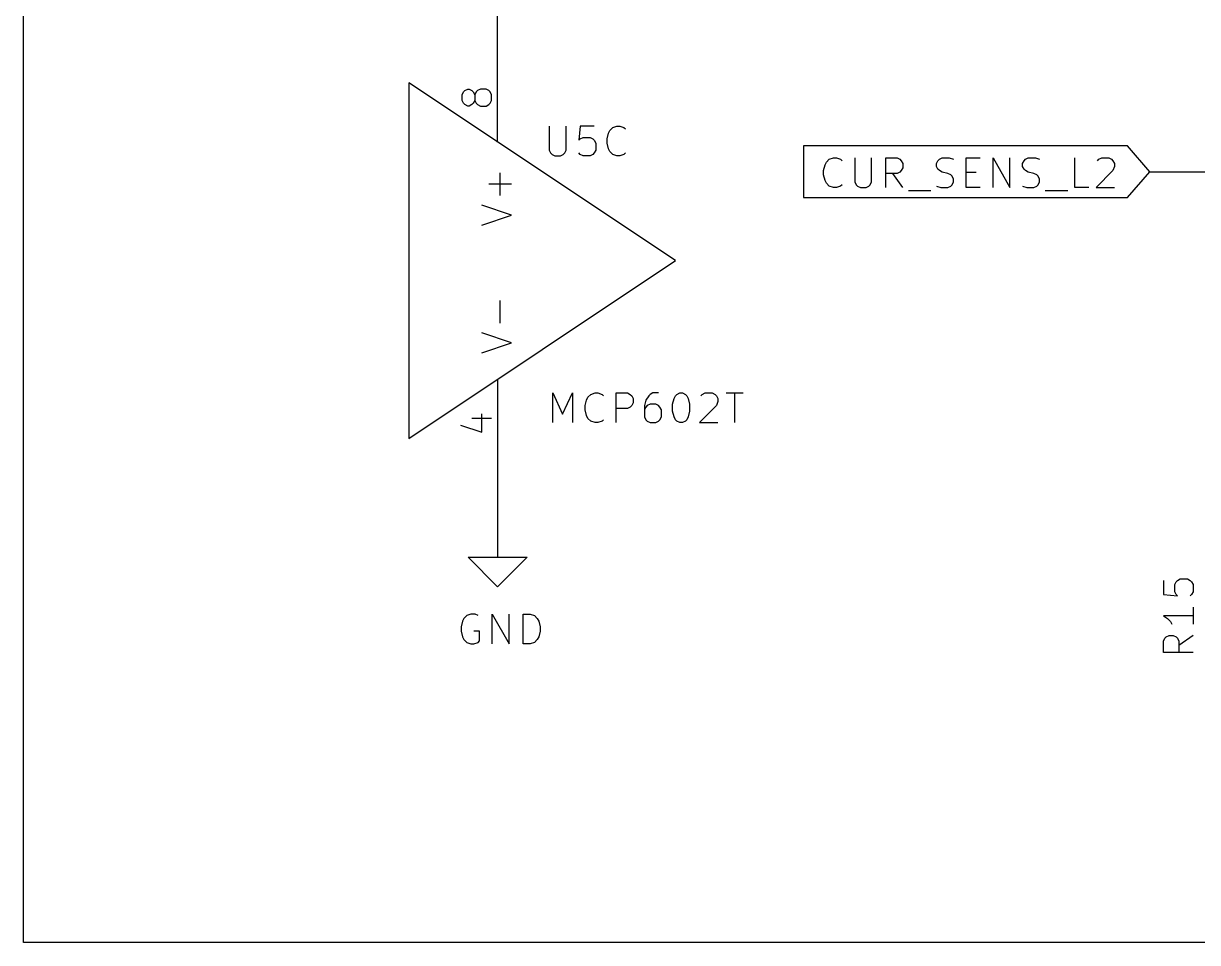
# Model space of a CAD drawing. Extents: x 0.4 to 16.1, y -11.3 to -0.4.
# Drawn here: x 6.3 to 8.281, y -9.15 to -7.6 of the extents above; entities that cross this region are included whole.
import ezdxf

# ---------------------------------------------------------------- set-up
doc = ezdxf.new("R2010")
doc.units = 0
doc.header["$MEASUREMENT"] = 0
for name, color, linetype in [('BLUE3', 171, 'CONTINUOUS'), ('CYAN2', 4, 'CONTINUOUS'), ('GREEN3', 91, 'CONTINUOUS'), ('LYELLOW', 51, 'CONTINUOUS'), ('RED2', 1, 'CONTINUOUS'), ('RED3', 11, 'CONTINUOUS')]:
    doc.layers.add(name, color=color, linetype=linetype)

msp = doc.modelspace()

# ---------------------------------------------------------------- linework, layer by layer
at = {"layer": 'BLUE3', "linetype": 'CONTINUOUS'}
for p, q in [((6.3, -9.15), (6.3, -6.05)), ((10.5, -9.15), (6.3, -9.15))]:
    msp.add_line(p, q, dxfattribs=at)
at = {"layer": 'CYAN2', "linetype": 'CONTINUOUS'}
for p, q in [((7.1869, -7.77313), (7.1869, -7.81361)), ((7.21547, -7.81361), (7.21547, -7.77313)), ((7.23928, -7.77313), (7.23691, -7.79694)), ((7.26309, -7.77313), (7.23928, -7.77313)), ((7.2869, -7.78504), (7.28928, -7.78028)), ((7.28928, -7.78028), (7.29405, -7.77551)), ((7.29405, -7.77551), (7.30119, -7.77313)), ((7.30119, -7.77313), (7.30595, -7.77313)), ((7.30595, -7.77313), (7.31309, -7.77551)), ((7.31309, -7.77551), (7.31547, -7.77789)), ((7.23691, -7.79694), (7.23928, -7.79456)), ((7.23928, -7.79456), (7.24405, -7.79218)), ((7.24405, -7.79218), (7.25595, -7.79218)), ((7.25595, -7.79218), (7.26071, -7.79456)), ((7.26071, -7.79456), (7.26309, -7.79694)), ((7.26309, -7.79694), (7.26548, -7.8017)), ((7.26548, -7.8017), (7.26548, -7.81361)), ((7.28452, -7.79456), (7.2869, -7.78504)), ((7.28452, -7.8017), (7.28452, -7.79456)), ((7.2869, -7.81122), (7.28452, -7.8017)), ((7.1869, -7.81361), (7.18928, -7.81837)), ((7.18928, -7.81837), (7.19167, -7.82075)), ((7.19167, -7.82075), (7.19643, -7.82313)), ((7.19643, -7.82313), (7.20595, -7.82313)), ((7.20595, -7.82313), (7.21071, -7.82075)), ((7.21071, -7.82075), (7.21309, -7.81837)), ((7.21309, -7.81837), (7.21547, -7.81361)), ((7.23928, -7.82075), (7.23691, -7.81837)), ((7.24405, -7.82313), (7.23928, -7.82075)), ((7.25595, -7.82313), (7.24405, -7.82313)), ((7.26071, -7.82075), (7.25595, -7.82313)), ((7.26309, -7.81837), (7.26071, -7.82075)), ((7.26548, -7.81361), (7.26309, -7.81837)), ((7.28928, -7.81599), (7.2869, -7.81122)), ((7.29405, -7.82075), (7.28928, -7.81599)), ((7.30119, -7.82313), (7.29405, -7.82075)), ((7.30595, -7.82313), (7.30119, -7.82313)), ((7.31309, -7.82075), (7.30595, -7.82313)), ((7.31547, -7.81837), (7.31309, -7.82075)), ((7.10408, -7.89), (7.10408, -7.85191)), ((7.12313, -7.87095), (7.08504, -7.87095)), ((7.12313, -7.92333), (7.07313, -7.90667)), ((7.07313, -7.94), (7.12313, -7.92333)), ((7.10408, -8.10524), (7.10408, -8.06714)), ((7.12313, -8.13857), (7.07313, -8.1219)), ((7.07313, -8.15524), (7.12313, -8.13857)), ((7.19286, -8.27313), (7.19286, -8.22313)), ((7.19286, -8.22313), (7.20953, -8.25885)), ((7.20953, -8.25885), (7.22619, -8.22313)), ((7.22619, -8.22313), (7.22619, -8.27313)), ((7.24762, -8.24456), (7.25, -8.23504)), ((7.25, -8.23504), (7.25238, -8.23028)), ((7.25238, -8.23028), (7.25715, -8.22551)), ((7.25715, -8.22551), (7.26429, -8.22313)), ((7.26429, -8.22313), (7.26905, -8.22313)), ((7.26905, -8.22313), (7.27619, -8.22551)), ((7.27619, -8.22551), (7.27857, -8.22789)), ((7.3, -8.27313), (7.3, -8.22313)), ((7.3, -8.22313), (7.31905, -8.22313)), ((7.31905, -8.22313), (7.32381, -8.22551)), ((7.32381, -8.22551), (7.32619, -8.22789)), ((7.32619, -8.22789), (7.32857, -8.23265)), ((7.32857, -8.2398), (7.32619, -8.24456)), ((7.32857, -8.23265), (7.32857, -8.2398)), ((7.35, -8.23504), (7.34762, -8.24456)), ((7.35476, -8.22789), (7.35, -8.23504)), ((7.35715, -8.22551), (7.35476, -8.22789)), ((7.36191, -8.22313), (7.35715, -8.22551)), ((7.37143, -8.22313), (7.36191, -8.22313)), ((7.39524, -8.24218), (7.39762, -8.23265)), ((7.39762, -8.23265), (7.4, -8.22789)), ((7.4, -8.22789), (7.40238, -8.22551)), ((7.40238, -8.22551), (7.40714, -8.22313)), ((7.40714, -8.22313), (7.41191, -8.22313)), ((7.41191, -8.22313), (7.41667, -8.22551)), ((7.41667, -8.22551), (7.41905, -8.22789)), ((7.41905, -8.22789), (7.42143, -8.23265)), ((7.42143, -8.23265), (7.42381, -8.24218)), ((7.44286, -8.22789), (7.44524, -8.22551)), ((7.44524, -8.22551), (7.45, -8.22313)), ((7.45, -8.22313), (7.46191, -8.22313)), ((7.46191, -8.22313), (7.46667, -8.22551)), ((7.46667, -8.22551), (7.46905, -8.22789)), ((7.46905, -8.22789), (7.47143, -8.23265)), ((7.47143, -8.23742), (7.46905, -8.24456)), ((7.47143, -8.23265), (7.47143, -8.23742)), ((7.48571, -8.22313), (7.51428, -8.22313)), ((7.5, -8.27313), (7.5, -8.22313)), ((7.24762, -8.2517), (7.24762, -8.24456)), ((7.25, -8.26122), (7.24762, -8.2517)), ((7.31905, -8.24932), (7.3, -8.24932)), ((7.32381, -8.24694), (7.31905, -8.24932)), ((7.32619, -8.24456), (7.32381, -8.24694)), ((7.34762, -8.24456), (7.34762, -8.26361)), ((7.35, -8.24694), (7.34762, -8.2517)), ((7.35238, -8.24456), (7.35, -8.24694)), ((7.35715, -8.24218), (7.35238, -8.24456)), ((7.36667, -8.24218), (7.35715, -8.24218)), ((7.37143, -8.24456), (7.36667, -8.24218)), ((7.37381, -8.24694), (7.37143, -8.24456)), ((7.37619, -8.2517), (7.37381, -8.24694)), ((7.37619, -8.26361), (7.37619, -8.2517)), ((7.39524, -8.25408), (7.39524, -8.24218)), ((7.39762, -8.26361), (7.39524, -8.25408)), ((7.42381, -8.25408), (7.42143, -8.26361)), ((7.42381, -8.24218), (7.42381, -8.25408)), ((7.46905, -8.24456), (7.44048, -8.27313)), ((7.25238, -8.26599), (7.25, -8.26122)), ((7.25715, -8.27075), (7.25238, -8.26599)), ((7.26429, -8.27313), (7.25715, -8.27075)), ((7.26905, -8.27313), (7.26429, -8.27313)), ((7.27619, -8.27075), (7.26905, -8.27313)), ((7.27857, -8.26837), (7.27619, -8.27075)), ((7.34762, -8.26361), (7.35, -8.26837)), ((7.35, -8.26837), (7.35238, -8.27075)), ((7.35238, -8.27075), (7.35715, -8.27313)), ((7.35715, -8.27313), (7.36667, -8.27313)), ((7.36667, -8.27313), (7.37143, -8.27075)), ((7.37143, -8.27075), (7.37381, -8.26837)), ((7.37381, -8.26837), (7.37619, -8.26361)), ((7.4, -8.26837), (7.39762, -8.26361)), ((7.40238, -8.27075), (7.4, -8.26837)), ((7.40714, -8.27313), (7.40238, -8.27075)), ((7.41191, -8.27313), (7.40714, -8.27313)), ((7.41667, -8.27075), (7.41191, -8.27313)), ((7.41905, -8.26837), (7.41667, -8.27075)), ((7.42143, -8.26361), (7.41905, -8.26837)), ((7.44048, -8.27313), (7.47143, -8.27313)), ((8.24694, -8.53928), (8.2517, -8.5369)), ((8.2517, -8.5369), (8.26361, -8.5369)), ((8.26361, -8.5369), (8.26837, -8.53928)), ((8.22313, -8.53928), (8.22313, -8.56309)), ((8.24218, -8.54643), (8.24456, -8.54167)), ((8.24218, -8.55833), (8.24218, -8.54643)), ((8.24456, -8.54167), (8.24694, -8.53928)), ((8.26837, -8.53928), (8.27075, -8.54167)), ((8.27075, -8.54167), (8.27313, -8.54643)), ((8.27313, -8.54643), (8.27313, -8.55833)), ((8.22313, -8.56309), (8.24694, -8.56547)), ((8.24456, -8.56309), (8.24218, -8.55833)), ((8.24694, -8.56547), (8.24456, -8.56309)), ((8.27075, -8.56309), (8.26837, -8.56547)), ((8.27313, -8.55833), (8.27075, -8.56309)), ((7.055, -8.59613), (7.04786, -8.59851)), ((7.06214, -8.59613), (7.055, -8.59613)), ((7.06691, -8.59851), (7.06214, -8.59613)), ((7.09071, -8.64613), (7.09071, -8.59613)), ((7.09071, -8.59613), (7.11928, -8.64613)), ((7.11928, -8.64613), (7.11928, -8.59613)), ((7.14309, -8.64613), (7.14309, -8.59613)), ((7.14309, -8.59613), (7.155, -8.59613)), ((7.155, -8.59613), (7.16214, -8.59851)), ((8.27313, -8.58452), (8.27313, -8.61309)), ((7.04071, -8.60804), (7.03833, -8.61756)), ((7.04309, -8.60328), (7.04071, -8.60804)), ((7.04786, -8.59851), (7.04309, -8.60328)), ((7.16214, -8.59851), (7.16691, -8.60328)), ((7.16691, -8.60328), (7.16929, -8.60804)), ((7.16929, -8.60804), (7.17167, -8.61756)), ((8.27313, -8.59881), (8.22313, -8.59881)), ((8.22313, -8.59881), (8.23028, -8.60357)), ((8.23028, -8.60357), (8.23504, -8.60833)), ((8.23504, -8.60833), (8.23742, -8.61309)), ((7.03833, -8.61756), (7.03833, -8.6247)), ((7.03833, -8.6247), (7.04071, -8.63422)), ((7.04071, -8.63422), (7.04309, -8.63899)), ((7.06928, -8.6247), (7.05976, -8.6247)), ((7.06928, -8.64137), (7.06928, -8.6247)), ((7.16929, -8.63422), (7.16691, -8.63899)), ((7.17167, -8.6247), (7.16929, -8.63422)), ((7.17167, -8.61756), (7.17167, -8.6247)), ((8.22551, -8.6369), (8.22789, -8.63452)), ((8.22789, -8.63452), (8.23265, -8.63214)), ((8.23265, -8.63214), (8.2398, -8.63214)), ((8.2398, -8.63214), (8.24456, -8.63452)), ((8.24456, -8.63452), (8.24694, -8.6369)), ((8.27313, -8.63214), (8.24932, -8.64881)), ((7.04309, -8.63899), (7.04786, -8.64375)), ((7.04786, -8.64375), (7.055, -8.64613)), ((7.055, -8.64613), (7.05976, -8.64613)), ((7.05976, -8.64613), (7.06691, -8.64375)), ((7.06691, -8.64375), (7.06928, -8.64137)), ((7.155, -8.64613), (7.14309, -8.64613)), ((7.16214, -8.64375), (7.155, -8.64613)), ((7.16691, -8.63899), (7.16214, -8.64375)), ((8.22313, -8.64167), (8.22551, -8.6369)), ((8.22313, -8.66071), (8.22313, -8.64167)), ((8.24694, -8.6369), (8.24932, -8.64167)), ((8.24932, -8.64167), (8.24932, -8.66071)), ((8.27313, -8.66071), (8.22313, -8.66071))]:
    msp.add_line(p, q, dxfattribs=at)
at = {"layer": 'GREEN3', "linetype": 'CONTINUOUS'}
for p, q in [((7.1, -7.65), (7.1, -7.5)), ((8.2, -7.85), (8.45, -7.85)), ((7.1, -8.35), (7.1, -8.45))]:
    msp.add_line(p, q, dxfattribs=at)
at = {"layer": 'LYELLOW', "linetype": 'CONTINUOUS'}
for p, q in [((6.95, -7.7), (6.95, -8.3)), ((7.4, -8), (6.95, -7.7)), ((6.95, -8.3), (7.4, -8))]:
    msp.add_line(p, q, dxfattribs=at)
at = {"layer": 'RED2', "linetype": 'CONTINUOUS'}
for p, q in [((7.1, -7.8), (7.1, -7.65)), ((6.95, -7.7), (6.95, -8.3)), ((7.4, -8), (6.95, -7.7)), ((8.1625, -7.80624), (7.61609, -7.80624)), ((7.61609, -7.80624), (7.61609, -7.85)), ((8.2, -7.85), (8.1625, -7.80624)), ((7.65, -7.84813), (7.65238, -7.83861)), ((7.65238, -7.83861), (7.65476, -7.83385)), ((7.65476, -7.83385), (7.65953, -7.82909)), ((7.65953, -7.82909), (7.66667, -7.8267)), ((7.66667, -7.8267), (7.67143, -7.8267)), ((7.67143, -7.8267), (7.67857, -7.82909)), ((7.67857, -7.82909), (7.68095, -7.83147)), ((7.70238, -7.8267), (7.70238, -7.86718)), ((7.73095, -7.86718), (7.73095, -7.8267)), ((7.75476, -7.8767), (7.75476, -7.8267)), ((7.75476, -7.8267), (7.77381, -7.8267)), ((7.77381, -7.8267), (7.77857, -7.82909)), ((7.77857, -7.82909), (7.78096, -7.83147)), ((7.78096, -7.83147), (7.78333, -7.83623)), ((7.78333, -7.84337), (7.78096, -7.84813)), ((7.78333, -7.83623), (7.78333, -7.84337)), ((7.84048, -7.83623), (7.84286, -7.83147)), ((7.84048, -7.84099), (7.84048, -7.83623)), ((7.84286, -7.84575), (7.84048, -7.84099)), ((7.84286, -7.83147), (7.84524, -7.82909)), ((7.84524, -7.82909), (7.85, -7.8267)), ((7.85, -7.8267), (7.86191, -7.8267)), ((7.86191, -7.8267), (7.86905, -7.82909)), ((7.89048, -7.8767), (7.89048, -7.8267)), ((7.89048, -7.8267), (7.91429, -7.8267)), ((7.93571, -7.8767), (7.93571, -7.8267)), ((7.93571, -7.8267), (7.96428, -7.8767)), ((7.96428, -7.8767), (7.96428, -7.8267)), ((7.98572, -7.83623), (7.98809, -7.83147)), ((7.98572, -7.84099), (7.98572, -7.83623)), ((7.98809, -7.84575), (7.98572, -7.84099)), ((7.98809, -7.83147), (7.99048, -7.82909)), ((7.99048, -7.82909), (7.99524, -7.8267)), ((7.99524, -7.8267), (8.00714, -7.8267)), ((8.00714, -7.8267), (8.01429, -7.82909)), ((8.07381, -7.8767), (8.07381, -7.8267)), ((8.11191, -7.83147), (8.11428, -7.82909)), ((8.11428, -7.82909), (8.11905, -7.8267)), ((8.11905, -7.8267), (8.13095, -7.8267)), ((8.13095, -7.8267), (8.13571, -7.82909)), ((8.13571, -7.82909), (8.13809, -7.83147)), ((8.13809, -7.83147), (8.14048, -7.83623)), ((8.14048, -7.84099), (8.13809, -7.84813)), ((8.14048, -7.83623), (8.14048, -7.84099)), ((7.61609, -7.85), (7.61609, -7.89376)), ((7.65, -7.85528), (7.65, -7.84813)), ((7.65238, -7.8648), (7.65, -7.85528)), ((7.77381, -7.8529), (7.75476, -7.8529)), ((7.78333, -7.8767), (7.76667, -7.8529)), ((7.77857, -7.85052), (7.77381, -7.8529)), ((7.78096, -7.84813), (7.77857, -7.85052)), ((7.84524, -7.84813), (7.84286, -7.84575)), ((7.85, -7.85052), (7.84524, -7.84813)), ((7.85953, -7.8529), (7.85, -7.85052)), ((7.86429, -7.85528), (7.85953, -7.8529)), ((7.86667, -7.85766), (7.86429, -7.85528)), ((7.86905, -7.86242), (7.86667, -7.85766)), ((7.86905, -7.86718), (7.86905, -7.86242)), ((7.89048, -7.85052), (7.90715, -7.85052)), ((7.99048, -7.84813), (7.98809, -7.84575)), ((7.99524, -7.85052), (7.99048, -7.84813)), ((8.00476, -7.8529), (7.99524, -7.85052)), ((8.00952, -7.85528), (8.00476, -7.8529)), ((8.01191, -7.85766), (8.00952, -7.85528)), ((8.01429, -7.86242), (8.01191, -7.85766)), ((8.01429, -7.86718), (8.01429, -7.86242)), ((8.13809, -7.84813), (8.10952, -7.8767)), ((8.1625, -7.89376), (8.2, -7.85)), ((7.65476, -7.86956), (7.65238, -7.8648)), ((7.65953, -7.87433), (7.65476, -7.86956)), ((7.66667, -7.8767), (7.65953, -7.87433)), ((7.67143, -7.8767), (7.66667, -7.8767)), ((7.67857, -7.87433), (7.67143, -7.8767)), ((7.68095, -7.87194), (7.67857, -7.87433)), ((7.70238, -7.86718), (7.70476, -7.87194)), ((7.70476, -7.87194), (7.70715, -7.87433)), ((7.70715, -7.87433), (7.71191, -7.8767)), ((7.71191, -7.8767), (7.72143, -7.8767)), ((7.72143, -7.8767), (7.72619, -7.87433)), ((7.72619, -7.87433), (7.72857, -7.87194)), ((7.72857, -7.87194), (7.73095, -7.86718)), ((7.79286, -7.88147), (7.83096, -7.88147)), ((7.84048, -7.87433), (7.84762, -7.8767)), ((7.84762, -7.8767), (7.85953, -7.8767)), ((7.85953, -7.8767), (7.86429, -7.87433)), ((7.86429, -7.87433), (7.86667, -7.87194)), ((7.86667, -7.87194), (7.86905, -7.86718)), ((7.91429, -7.8767), (7.89048, -7.8767)), ((7.98572, -7.87433), (7.99286, -7.8767)), ((7.99286, -7.8767), (8.00476, -7.8767)), ((8.00476, -7.8767), (8.00952, -7.87433)), ((8.00952, -7.87433), (8.01191, -7.87194)), ((8.01191, -7.87194), (8.01429, -7.86718)), ((8.02381, -7.88147), (8.06191, -7.88147)), ((8.09762, -7.8767), (8.07381, -7.8767)), ((8.10952, -7.8767), (8.14048, -7.8767)), ((7.61609, -7.89376), (8.1625, -7.89376)), ((6.95, -8.3), (7.4, -8)), ((7.1, -8.2), (7.1, -8.35)), ((7.1, -8.45), (7.1, -8.5)), ((7.1, -8.55), (7.05, -8.5)), ((7.05, -8.5), (7.1, -8.5)), ((7.1, -8.5), (7.15, -8.5)), ((7.15, -8.5), (7.1, -8.55))]:
    msp.add_line(p, q, dxfattribs=at)
at = {"layer": 'RED3', "linetype": 'CONTINUOUS'}
for p, q in [((7.03988, -7.72023), (7.04226, -7.71547)), ((7.03988, -7.72976), (7.03988, -7.72023)), ((7.04226, -7.71547), (7.04464, -7.71309)), ((7.04464, -7.71309), (7.0494, -7.71071)), ((7.0494, -7.71071), (7.05178, -7.71071)), ((7.05178, -7.71071), (7.05655, -7.71309)), ((7.05655, -7.71309), (7.05893, -7.71547)), ((7.05893, -7.71547), (7.06131, -7.72023)), ((7.06369, -7.71547), (7.06131, -7.72023)), ((7.06131, -7.72023), (7.06131, -7.72976)), ((7.06607, -7.71309), (7.06369, -7.71547)), ((7.07083, -7.71071), (7.06607, -7.71309)), ((7.08035, -7.71071), (7.07083, -7.71071)), ((7.08512, -7.71309), (7.08035, -7.71071)), ((7.0875, -7.71547), (7.08512, -7.71309)), ((7.08988, -7.72023), (7.0875, -7.71547)), ((7.08988, -7.72976), (7.08988, -7.72023)), ((7.04226, -7.73452), (7.03988, -7.72976)), ((7.04464, -7.7369), (7.04226, -7.73452)), ((7.0494, -7.73928), (7.04464, -7.7369)), ((7.05178, -7.73928), (7.0494, -7.73928)), ((7.05655, -7.7369), (7.05178, -7.73928)), ((7.05893, -7.73452), (7.05655, -7.7369)), ((7.06131, -7.72976), (7.05893, -7.73452)), ((7.06131, -7.72976), (7.06369, -7.73452)), ((7.06369, -7.73452), (7.06607, -7.7369)), ((7.06607, -7.7369), (7.07083, -7.73928)), ((7.07083, -7.73928), (7.08035, -7.73928)), ((7.08035, -7.73928), (7.08512, -7.7369)), ((7.08512, -7.7369), (7.0875, -7.73452)), ((7.0875, -7.73452), (7.08988, -7.72976)), ((7.07321, -8.28928), (7.07321, -8.25833)), ((7.0375, -8.27738), (7.07321, -8.28928)), ((7.05655, -8.26547), (7.08988, -8.26547))]:
    msp.add_line(p, q, dxfattribs=at)

doc.saveas('drawing.dxf')
